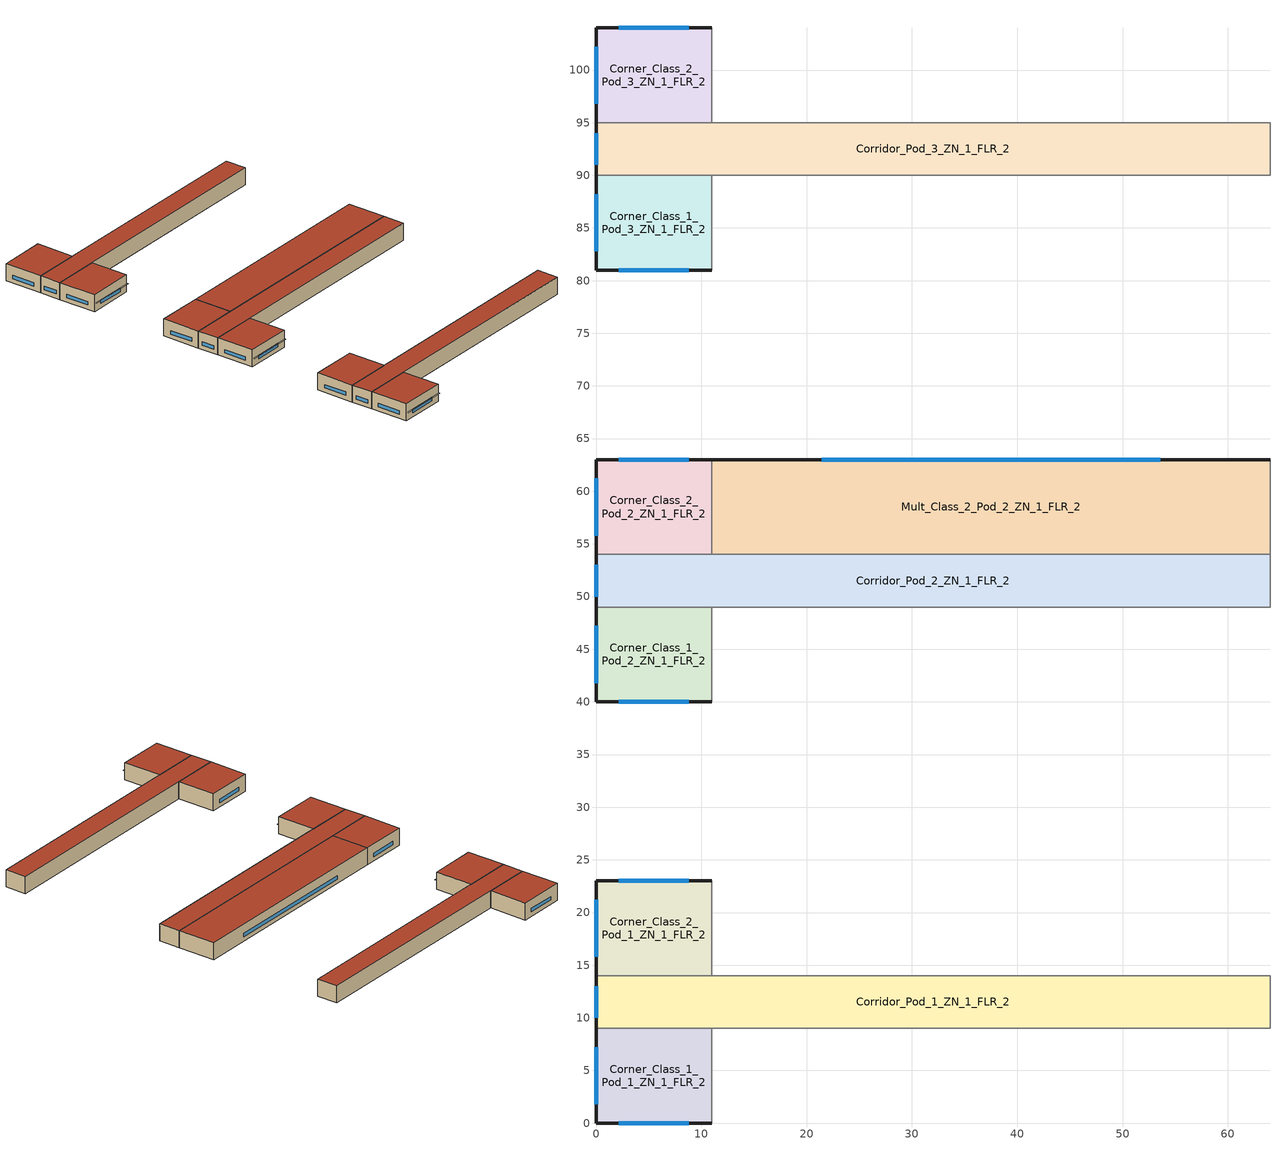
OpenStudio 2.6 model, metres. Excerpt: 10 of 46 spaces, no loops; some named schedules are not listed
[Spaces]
Corner_Class_2_Pod_3_ZN_1_FLR_2
 floor to Corner_Class_2_Pod_3_ZN_1_FLR_1: 11,104 11,95 0,95 0,104 z4
 wall outside (BTAP-Ext-Wall-Mass:U-0.21-:{ "cond"=>0.06}): 11,104 0,104 0,95 z4:8
 wall to Corridor_Pod_3_ZN_1_FLR_2: 0,95 11,95 z4:8
 wall to Mult_Class_2_Pod_3_ZN_1_FLR_2: 11,95 11,104 z4:8
 window (BTAP-Ext-DaylightDiffuser:U=0.190 SHGC=0.600-:{ "cond"=>0.7}): 8.83,104 2.17,104 / 0,102.22 0,96.78 z5.02:5.81
 roof outside (BTAP-Ext-Roof-Metal:U-0.138-:{ "cond"=>0.057}): 11,95 11,104 0,104 0,95 z8
Corridor_Pod_1_ZN_1_FLR_2
 floor to Corridor_Pod_1_ZN_1_FLR_1: 64,14 64,9 0,9 0,14 z4
 wall outside (BTAP-Ext-Wall-Mass:U-0.21-:{ "cond"=>0.06}): 0,14 0,9 z4:8
 wall to Corner_Class_1_Pod_1_ZN_1_FLR_2: 0,9 11,9 z4:8
 wall to Mult_Class_1_Pod_1_ZN_1_FLR_2: 11,9 64,9 z4:8
 wall to Corner_Class_2_Pod_1_ZN_1_FLR_2: 11,14 0,14 z4:8
 wall to Lobby_ZN_1_FLR_2: 64,9 64,14 z4:8
 wall to Mult_Class_2_Pod_1_ZN_1_FLR_2: 64,14 11,14 z4:8
 window (BTAP-Ext-DaylightDiffuser:U=0.190 SHGC=0.600-:{ "cond"=>0.7}): 0,13 0,10 z5.02:5.82
 roof outside (BTAP-Ext-Roof-Metal:U-0.138-:{ "cond"=>0.057}): 64,9 64,14 0,14 0,9 z8
Corner_Class_1_Pod_3_ZN_1_FLR_2
 floor to Corner_Class_1_Pod_3_ZN_1_FLR_1: 11,90 11,81 0,81 0,90 z4
 wall outside (BTAP-Ext-Wall-Mass:U-0.21-:{ "cond"=>0.06}): 0,90 0,81 11,81 z4:8
 wall to Mult_Class_1_Pod_3_ZN_1_FLR_2: 11,81 11,90 z4:8
 wall to Corridor_Pod_3_ZN_1_FLR_2: 11,90 0,90 z4:8
 window (BTAP-Ext-DaylightDiffuser:U=0.190 SHGC=0.600-:{ "cond"=>0.7}): 2.17,81 8.83,81 / 0,88.22 0,82.78 z5.02:5.81
 roof outside (BTAP-Ext-Roof-Metal:U-0.138-:{ "cond"=>0.057}): 11,81 11,90 0,90 0,81 z8
Corner_Class_2_Pod_1_ZN_1_FLR_2
 floor to Corner_Class_2_Pod_1_ZN_1_FLR_1: 11,23 11,14 0,14 0,23 z4
 wall outside (BTAP-Ext-Wall-Mass:U-0.21-:{ "cond"=>0.06}): 11,23 0,23 0,14 z4:8
 wall to Mult_Class_2_Pod_1_ZN_1_FLR_2: 11,14 11,23 z4:8
 window (BTAP-Ext-DaylightDiffuser:U=0.190 SHGC=0.600-:{ "cond"=>0.7}): 8.83,23 2.17,23 / 0,21.22 0,15.78 z5.02:5.81
 roof outside (BTAP-Ext-Roof-Metal:U-0.138-:{ "cond"=>0.057}): 11,14 11,23 0,23 0,14 z8
Mult_Class_2_Pod_2_ZN_1_FLR_2
 floor to Mult_Class_2_Pod_2_ZN_1_FLR_1: 64,63 64,54 11,54 11,63 z4
 wall outside (BTAP-Ext-Wall-Mass:U-0.21-:{ "cond"=>0.06}): 64,63 11,63 z4:8
 wall to Corridor_Pod_2_ZN_1_FLR_2: 11,54 64,54 z4:8
 wall to Main_Corridor_ZN_1_FLR_2: 64,54 64,63 z4:8
 wall to Corner_Class_2_Pod_2_ZN_1_FLR_2: 11,63 11,54 z4:8
 window (BTAP-Ext-DaylightDiffuser:U=0.190 SHGC=0.600-:{ "cond"=>0.7}): 53.59,63 21.41,63 z5.02:5.81
 roof outside (BTAP-Ext-Roof-Metal:U-0.138-:{ "cond"=>0.057}): 64,54 64,63 11,63 11,54 z8
Corner_Class_1_Pod_1_ZN_1_FLR_2
 floor to Corner_Class_1_Pod_1_ZN_1_FLR_1: 11,9 11,0 0,0 0,9 z4
 wall outside (BTAP-Ext-Wall-Mass:U-0.21-:{ "cond"=>0.06}): 0,9 0,0 11,0 z4:8
 wall to Mult_Class_1_Pod_1_ZN_1_FLR_2: 11,0 11,9 z4:8
 window (BTAP-Ext-DaylightDiffuser:U=0.190 SHGC=0.600-:{ "cond"=>0.7}): 2.17,0 8.83,0 / 0,7.22 0,1.78 z5.02:5.81
 roof outside (BTAP-Ext-Roof-Metal:U-0.138-:{ "cond"=>0.057}): 11,0 11,9 0,9 0,0 z8
Corridor_Pod_3_ZN_1_FLR_2
 floor to Corridor_Pod_3_ZN_1_FLR_1: 64,95 64,90 0,90 0,95 z4
 wall outside (BTAP-Ext-Wall-Mass:U-0.21-:{ "cond"=>0.06}): 0,95 0,90 z4:8
 wall to Mult_Class_2_Pod_3_ZN_1_FLR_2: 64,95 11,95 z4:8
 wall to Bathrooms_ZN_1_FLR_2: 64,90 64,95 z4:8
 wall to Mult_Class_1_Pod_3_ZN_1_FLR_2: 11,90 64,90 z4:8
 window (BTAP-Ext-DaylightDiffuser:U=0.190 SHGC=0.600-:{ "cond"=>0.7}): 0,94 0,91 z5.02:5.82
 roof outside (BTAP-Ext-Roof-Metal:U-0.138-:{ "cond"=>0.057}): 64,90 64,95 0,95 0,90 z8
Corner_Class_1_Pod_2_ZN_1_FLR_2
 floor to Corner_Class_1_Pod_2_ZN_1_FLR_1: 11,49 11,40 0,40 0,49 z4
 wall outside (BTAP-Ext-Wall-Mass:U-0.21-:{ "cond"=>0.06}): 0,49 0,40 11,40 z4:8
 wall to Corridor_Pod_2_ZN_1_FLR_2: 11,49 0,49 z4:8
 wall to Mult_Class_1_Pod_2_ZN_1_FLR_2: 11,40 11,49 z4:8
 window (BTAP-Ext-DaylightDiffuser:U=0.190 SHGC=0.600-:{ "cond"=>0.7}): 2.17,40 8.83,40 / 0,47.22 0,41.78 z5.02:5.81
 roof outside (BTAP-Ext-Roof-Metal:U-0.138-:{ "cond"=>0.057}): 11,40 11,49 0,49 0,40 z8
Corridor_Pod_2_ZN_1_FLR_2
 floor to Corridor_Pod_2_ZN_1_FLR_1: 64,54 64,49 0,49 0,54 z4
 wall outside (BTAP-Ext-Wall-Mass:U-0.21-:{ "cond"=>0.06}): 0,54 0,49 z4:8
 wall to Mult_Class_1_Pod_2_ZN_1_FLR_2: 11,49 64,49 z4:8
 wall to Main_Corridor_ZN_1_FLR_2: 64,49 64,54 z4:8
 wall to Corner_Class_2_Pod_2_ZN_1_FLR_2: 11,54 0,54 z4:8
 window (BTAP-Ext-DaylightDiffuser:U=0.190 SHGC=0.600-:{ "cond"=>0.7}): 0,53 0,50 z5.02:5.82
 roof outside (BTAP-Ext-Roof-Metal:U-0.138-:{ "cond"=>0.057}): 64,49 64,54 0,54 0,49 z8
Corner_Class_2_Pod_2_ZN_1_FLR_2
 floor to Corner_Class_2_Pod_2_ZN_1_FLR_1: 11,63 11,54 0,54 0,63 z4
 wall outside (BTAP-Ext-Wall-Mass:U-0.21-:{ "cond"=>0.06}): 11,63 0,63 0,54 z4:8
 window (BTAP-Ext-DaylightDiffuser:U=0.190 SHGC=0.600-:{ "cond"=>0.7}): 8.83,63 2.17,63 / 0,61.22 0,55.78 z5.02:5.81
 roof outside (BTAP-Ext-Roof-Metal:U-0.138-:{ "cond"=>0.057}): 11,54 11,63 0,63 0,54 z8
shading: 10.97,0 0.03,0 0.03,-0.46 10.97,-0.46 z6.07; 10.97,40 0.03,40 0.03,39.54 10.97,39.54 z6.07; 10.97,81 0.03,81 0.03,80.54 10.97,80.54 z6.07
[Site]
Edmonton Intl AP_AB_CAN: Latitude {deg}=53.31; Longitude {deg}=-113.579; Time Zone {hr}=-7; Elevation {m}=723.3; Terrain=City
[Building]
SecondarySchool-CAN_AB_Edmonton.Intl.AP.711230_CWEC2016.epw created: 2019-08-08 00:23:36 +0000: North Axis {deg}=0; Default Construction Set=BTAP-Mass at hdd = 5120.0; Standards Number of Stories=2; Standards Number of Above Ground Stories=2; Standards Building Type=NECB2017_SecondarySchool
[ClimateZones]
Climate Zone Institution Name 1=ASHRAE; Climate Zone Document Name 1=ANSI/ASHRAE Standard 169; Climate Zone Document Year 1=2006; Climate Zone Institution Name 2=CEC; Climate Zone Document Name 2=California Climate Zone Descriptions; Climate Zone Document Year 2=1995
[Site:WaterMainsTemperature]
Calculation Method=Correlation; Annual Average Outdoor Air Temperature {C}=2.68333; Maximum Difference In Monthly Average Outdoor Air Temperatures {deltaC}=28.8
[Site:GroundTemperature:BuildingSurface]
19.527, 19.502, 19.536, 19.598, 20.002, 21.64, 22.225, 22.375, 21.449, 20.121, 19.802, 19.633
[SizingPeriod:DesignDay] Barometric Pressure {Pa}=92932; Sky Clearness=0; Rain Indicator=0; Snow Indicator=0; Day of Month=21; Daylight Saving Time Indicator=0; Humidity Indicating Type=Wetbulb; Dry-Bulb Temperature Range Modifier Type=DefaultMultipliers
Name | Maximum Dry-Bulb Temperature {C} | Daily Dry-Bulb Temperature Range {deltaC} | Humidity Indicating Conditions at Maximum Dry-Bulb | Wind Speed {m/s} | Wind Direction {deg} | Month | Day Type | Solar Model Indicator | ASHRAE Taub | ASHRAE Taud
Edmonton Intl AP Ann Clg .4% Condns DB=>MWB | 27.8 | 12.5 | 17.9 | 3.8 | 150 | 7 | SummerDesignDay | ASHRAETau | 0.353 | 2.421
Edmonton Intl AP Ann Htg 99.6% Condns DB | -32.6 | 0 | -32.6 | 2.1 | 180 | 1 | WinterDesignDay | ASHRAEClearSky
[Material:NoMass] Roughness=Smooth; Thermal Absorptance=0.9; Solar Absorptance=0.7
Name | Thermal Resistance {m2-K/W} | Visible Absorptance
Typical Carpet Pad | 0.21648 | 0.8
Typical Insulation 1 | 5.91238 | 0.7
Typical Insulation 2 | 4.49096 | 0.7
Typical Insulation 3 | 7.24636 | 0.7
Typical Carpet Pad 2 | 1.25503 | 0.8
Typical Carpet Pad 3 | 3.45515 | 0.8
Typical Insulation 4 | 0.526298 | 0.7
Typical Insulation 5 | 0.526316 | 0.7
Typical Insulation 6 R-93.1 | 16.3957 | 0.7
Typical Insulation 6 R-99.97 | 17.6056 | 0.7
[Material]
Name | Roughness | Thickness {m} | Conductivity {W/m-K} | Density {kg/m3} | Specific Heat {J/kg-K} | Thermal Absorptance | Solar Absorptance | Visible Absorptance
100mm Normalweight concrete floor | MediumSmooth | 0.1016 | 2.31 | 2322 | 832
G01 13mm gypsum board | Smooth | 0.0127 | 0.16 | 800 | 1090 | 0.9 | 0.7 | 0.5
G05 25mm wood | MediumSmooth | 0.0254 | 0.15 | 608 | 1630 | 0.9 | 0.5 | 0.5
4 in. Normalweight Concrete Floor | MediumRough | 0.1016 | 2.31 | 2322 | 832 | 0.9 | 0.7 | 0.7
1IN Stucco; 1IN Stucco 1 | Smooth | 0.0253 | 0.6918 | 1858 | 837 | 0.9 | 0.7 | 0.92
8IN CONCRETE HW RefBldg; 8IN CONCRETE HW RefBldg 1 | Rough | 0.2032 | 1.311 | 2240 | 836.8 | 0.9 | 0.7 | 0.7
1/2IN Gypsum; 1/2IN Gypsum 1 | Smooth | 0.0127 | 0.16 | 784.9 | 830 | 0.9 | 0.4 | 0.4
Metal Roof Surface; F08 Metal surface; Metal Roof Surface 1 | Smooth | 0.0008 | 45.28 | 7824 | 500 | 0.9 | 0.7 | 0.7
6 in. Normalweight Concrete Floor | MediumRough | 0.1524 | 2.31 | 2322 | 832 | 0.9 | 0.7 | 0.7
[Construction]
BTAP-Int-Floor: 100mm Normalweight concrete floor, Typical Carpet Pad
BTAP-Int-Wall: G01 13mm gypsum board, G01 13mm gypsum board
BTAP-Int-Ceiling: Typical Carpet Pad, 100mm Normalweight concrete floor
BTAP-Ext-DaylightDiffuser: SimpleGlazing
BTAP-Int-Door: G05 25mm wood
BTAP-Ext-Floor-Mass:U-0.162: Typical Insulation 1, 4 in. Normalweight Concrete Floor, Typical Carpet Pad
BTAP-Ext-Wall-Mass:U-0.21: 1IN Stucco, 8IN CONCRETE HW RefBldg, Typical Insulation 2, 1/2IN Gypsum
BTAP-Ext-Roof-Metal:U-0.138: Metal Roof Surface, Typical Insulation 3
BTAP-Grnd-Floor-Mass:U-0.757: 6 in. Normalweight Concrete Floor, Typical Carpet Pad 2
BTAP-Grnd-Roof-Mass:U-0.284: 6 in. Normalweight Concrete Floor, Typical Carpet Pad 3
BTAP-Ext-Door:U-1.9000000000000001: F08 Metal surface, Typical Insulation 4
BTAP-Ext-OverHeadDoor:U-1.9000000000000001: Typical Insulation 5
BTAP-Ext-DaylightDiffuser:U=0.190 SHGC=0.600: SimpleGlazing:U=0.190 SHGC=0.600
BTAP-Ext-Wall-Mass:U-0.21-:{ "cond"=>0.06}: 1IN Stucco 1, 8IN CONCRETE HW RefBldg 1, Typical Insulation 6 R-93.1, 1/2IN Gypsum 1
BTAP-Ext-Roof-Metal:U-0.138-:{ "cond"=>0.057}: Metal Roof Surface 1, Typical Insulation 6 R-99.97
BTAP-Ext-DaylightDiffuser:U=0.190 SHGC=0.600-:{ "cond"=>0.7}: SimpleGlazing:U=0.190 SHGC=0.600 1 U-0.12
[DefaultConstructionSet]
BTAP-Mass at hdd = 5120.0: Default Exterior Surface Constructions=BTAP-Mass at hdd = 5120.0; Default Interior Surface Constructions=Default Surface Constructions 2; Default Ground Contact Surface Constructions=BTAP-Mass at hdd = 5120.0 1; Default Exterior SubSurface Constructions=BTAP-Mass at hdd = 5120.0; Default Interior SubSurface Constructions=Default Sub Surface Constructions 2; Interior Partition Construction=BTAP-Int-Door
[DefaultSurfaceConstructions]
Name | Floor Construction | Wall Construction | Roof Ceiling Construction
Default Surface Constructions 2 | BTAP-Int-Floor | BTAP-Int-Wall | BTAP-Int-Ceiling
BTAP-Mass at hdd = 5120.0 | BTAP-Ext-Floor-Mass:U-0.162 | BTAP-Ext-Wall-Mass:U-0.21 | BTAP-Ext-Roof-Metal:U-0.138
BTAP-Mass at hdd = 5120.0 1 | BTAP-Grnd-Floor-Mass:U-0.757 | BTAP-Grnd-Roof-Mass:U-0.284 | BTAP-Grnd-Roof-Mass:U-0.284
[DefaultSubSurfaceConstructions]
Name | Fixed Window Construction | Operable Window Construction | Door Construction | Glass Door Construction | Overhead Door Construction | Skylight Construction | Tubular Daylight Dome Construction | Tubular Daylight Diffuser Construction
Default Sub Surface Constructions 2 | BTAP-Ext-DaylightDiffuser | BTAP-Ext-DaylightDiffuser | BTAP-Int-Door
BTAP-Mass at hdd = 5120.0 | BTAP-Ext-DaylightDiffuser:U=0.190 SHGC=0.600 | BTAP-Ext-DaylightDiffuser:U=0.190 SHGC=0.600 | BTAP-Ext-Door:U-1.9000000000000001 | BTAP-Ext-DaylightDiffuser:U=0.190 SHGC=0.600 | BTAP-Ext-OverHeadDoor:U-1.9000000000000001 | BTAP-Ext-DaylightDiffuser:U=0.190 SHGC=0.600 | BTAP-Ext-DaylightDiffuser:U=0.190 SHGC=0.600 | BTAP-Ext-DaylightDiffuser:U=0.190 SHGC=0.600
[WindowMaterial:SimpleGlazingSystem] Solar Heat Gain Coefficient=0.6; Visible Transmittance=0.21
Name | U-Factor {W/m2-K}
SimpleGlazing | 2.2
SimpleGlazing:U=0.190 SHGC=0.600 | 1.9
SimpleGlazing:U=0.190 SHGC=0.600 1 U-0.12 | 0.7
[Space] Building Story=Building Story 2; Part of Total Floor Area=Yes
Name | Space Type | Thermal Zone
Corner_Class_2_Pod_3_ZN_1_FLR_2; Corner_Class_2_Pod_1_ZN_1_FLR_2; Corner_Class_2_Pod_2_ZN_1_FLR_2 | Space Function Classroom/Lecture hall/Training room other | ALL_ST=Classroom/Lecture hall/Training room other_FL=Building Story 2_SCH=D
Corridor_Pod_1_ZN_1_FLR_2; Corridor_Pod_2_ZN_1_FLR_2; Corridor_Pod_3_ZN_1_FLR_2 | Space Function Corridor/Transition area other-sch-D | WILD_ST=Corridor/Transition area other-sch-D_FL=Building Story 2_SCH=D 1
Corner_Class_1_Pod_3_ZN_1_FLR_2; Corner_Class_1_Pod_1_ZN_1_FLR_2; Corner_Class_1_Pod_2_ZN_1_FLR_2 | Space Function Classroom/Lecture hall/Training room other | ALL_ST=Classroom/Lecture hall/Training room other_FL=Building Story 2_SCH=D 3
Mult_Class_2_Pod_2_ZN_1_FLR_2 | Space Function Classroom/Lecture hall/Training room other | ALL_ST=Classroom/Lecture hall/Training room other_FL=Building Story 2_SCH=D 2
[BuildingStory]
Building Story 2: Nominal Z Coordinate {m}=4
[SpaceType] Standards Building Type=Space Function
Name | Default Schedule Set | Design Specification Outdoor Air Object | Standards Space Type
Space Function Classroom/Lecture hall/Training room other | Space Function Classroom/Lecture hall/Training room other Schedule Set | Space Function Classroom/Lecture hall/Training room other Ventilation | Classroom/Lecture hall/Training room other
Space Function Corridor/Transition area other-sch-D | Space Function Corridor/Transition area other-sch-D Schedule Set | Space Function Corridor/Transition area other-sch-D Ventilation | Corridor/Transition area other-sch-D
[People:Definition] Number of People Calculation Method=People/Area; Fraction Radiant=0.3
Name | People per Space Floor Area {person/m2}
Space Function Classroom/Lecture hall/Training room other People Definition | 0.133382
Space Function Corridor/Transition area other-sch-D People Definition | 0.0100036
[People] Work Efficiency Schedule=Work Efficiency Schedule; Clothing Insulation Schedule=Clothing Schedule; Air Velocity Schedule=Air Velocity Schedule; Multiplier=1
Name | People Definition | Space or SpaceType
Space Function Classroom/Lecture hall/Training room other People | Space Function Classroom/Lecture hall/Training room other People Definition | Space Function Classroom/Lecture hall/Training room other
Space Function Corridor/Transition area other-sch-D People | Space Function Corridor/Transition area other-sch-D People Definition | Space Function Corridor/Transition area other-sch-D
[Lights:Definition] Design Level Calculation Method=Watts/Area; Fraction Radiant=0.5; Fraction Visible=0.2
Name | Watts per Space Floor Area {W/m2}
Space Function Classroom/Lecture hall/Training room other Lights Definition-new - 85.0 percent reduction | 1.14
Space Function Corridor/Transition area other-sch-D Lights Definition-new - 85.0 percent reduction | 0.66
[Lights] Fraction Replaceable=1
Name | Lights Definition | Space or SpaceType
Space Function Classroom/Lecture hall/Training room other Lights 85.0 percent reduction | Space Function Classroom/Lecture hall/Training room other Lights Definition-new - 85.0 percent reduction | Space Function Classroom/Lecture hall/Training room other
Space Function Corridor/Transition area other-sch-D Lights 85.0 percent reduction | Space Function Corridor/Transition area other-sch-D Lights Definition-new - 85.0 percent reduction | Space Function Corridor/Transition area other-sch-D
[ElectricEquipment:Definition]
Space Function Classroom/Lecture hall/Training room other Elec Equip Definition - 50.0 percent reduction: Design Level Calculation Method=Watts/Area; Watts per Space Floor Area {W/m2}=2.50091; Fraction Radiant=0.5
[ElectricEquipment]
Space Function Classroom/Lecture hall/Training room other Elec Equip 50.0 percent reduction: Electric Equipment Definition=Space Function Classroom/Lecture hall/Training room other Elec Equip Definition - 50.0 percent reduction; Space or SpaceType=Space Function Classroom/Lecture hall/Training room other
[DesignSpecification:OutdoorAir] Outdoor Air Method=Sum; Outdoor Air Flow per Person {m3/s-person}=0; Outdoor Air Flow Rate {m3/s}=0; Outdoor Air Flow Air Changes per Hour {1/hr}=0
Name | Outdoor Air Flow per Floor Area {m3/s-m2}
Space Function Classroom/Lecture hall/Training room other Ventilation | 0.00278384
Space Function Corridor/Transition area other-sch-D Ventilation | 0.0003048
[DefaultScheduleSet] Number of People Schedule=NECB-D-Occupancy; People Activity Level Schedule=NECB-Activity; Electric Equipment Schedule=NECB-D-Electric-Equipment; Infiltration Schedule=Always On
Name | Lighting Schedule
Space Function Classroom/Lecture hall/Training room other Schedule Set | NECB-D-Occupancy-NECB-D-Lighting-0.5-0.0-0.67-Light Ruleset
Space Function Corridor/Transition area other-sch-D Schedule Set | NECB-D-Lighting
[ThermostatSetpoint:DualSetpoint] Heating Setpoint Temperature Schedule=NECB-D-Thermostat Setpoint-Heating; Cooling Setpoint Temperature Schedule=NECB-D-Thermostat Setpoint-Cooling
Space Function Classroom/Lecture hall/Training room other Thermostat 50; Space Function Classroom/Lecture hall/Training room other Thermostat 52; Space Function Classroom/Lecture hall/Training room other Thermostat 55; Space Function Corridor/Transition area other-sch-D Thermostat 20
[SpaceInfiltration:DesignFlowRate] Schedule=Always On Discrete; Design Flow Rate Calculation Method=Flow/ExteriorArea; Flow per Exterior Surface Area {m3/s-m2}=3.4544e-05; Constant Term Coefficient=0; Temperature Term Coefficient=0; Velocity Term Coefficient=0.224; Velocity Squared Term Coefficient=0
Name | Space or SpaceType
Corner_Class_1_Pod_1_ZN_1_FLR_2 Infiltration | Corner_Class_1_Pod_1_ZN_1_FLR_2
Corner_Class_1_Pod_2_ZN_1_FLR_2 Infiltration | Corner_Class_1_Pod_2_ZN_1_FLR_2
Corner_Class_1_Pod_3_ZN_1_FLR_2 Infiltration | Corner_Class_1_Pod_3_ZN_1_FLR_2
Corner_Class_2_Pod_1_ZN_1_FLR_2 Infiltration | Corner_Class_2_Pod_1_ZN_1_FLR_2
Corner_Class_2_Pod_2_ZN_1_FLR_2 Infiltration | Corner_Class_2_Pod_2_ZN_1_FLR_2
Corner_Class_2_Pod_3_ZN_1_FLR_2 Infiltration | Corner_Class_2_Pod_3_ZN_1_FLR_2
Corridor_Pod_1_ZN_1_FLR_2 Infiltration | Corridor_Pod_1_ZN_1_FLR_2
Corridor_Pod_2_ZN_1_FLR_2 Infiltration | Corridor_Pod_2_ZN_1_FLR_2
Corridor_Pod_3_ZN_1_FLR_2 Infiltration | Corridor_Pod_3_ZN_1_FLR_2
Mult_Class_2_Pod_2_ZN_1_FLR_2 Infiltration | Mult_Class_2_Pod_2_ZN_1_FLR_2
[ThermalZone] Use Ideal Air Loads=No
Name | Thermostat
ALL_ST=Classroom/Lecture hall/Training room other_FL=Building Story 2_SCH=D | Space Function Classroom/Lecture hall/Training room other Thermostat 50
ALL_ST=Classroom/Lecture hall/Training room other_FL=Building Story 2_SCH=D 2 | Space Function Classroom/Lecture hall/Training room other Thermostat 52
ALL_ST=Classroom/Lecture hall/Training room other_FL=Building Story 2_SCH=D 3 | Space Function Classroom/Lecture hall/Training room other Thermostat 55
WILD_ST=Corridor/Transition area other-sch-D_FL=Building Story 2_SCH=D 1 | Space Function Corridor/Transition area other-sch-D Thermostat 20
[AvailabilityManager:NightCycle] Control Type=CycleOnAny; Thermostat Tolerance {deltaC}=1; Cycling Run Time {s}=3600
Availability Manager Night Cycle 1; Availability Manager Night Cycle 2; Availability Manager Night Cycle 3; Availability Manager Night Cycle 4; Availability Manager Night Cycle 5; Availability Manager Night Cycle 6; Availability Manager Night Cycle 7; Availability Manager Night Cycle 8; Availability Manager Night Cycle 9; Availability Manager Night Cycle 10; Availability Manager Night Cycle 11; Availability Manager Night Cycle 12; Availability Manager Night Cycle 13; Availability Manager Night Cycle 14; Availability Manager Night Cycle 15; Availability Manager Night Cycle 16; Availability Manager Night Cycle 17; Availability Manager Night Cycle 18; Availability Manager Night Cycle 19; Availability Manager Night Cycle 20
[Schedule:Ruleset]
NECB-Activity: Default Day Schedule=NECB-Activity Default; Summer Design Day Schedule=NECB-Activity Summer Design Day; Winter Design Day Schedule=NECB-Activity Winter Design Day
NECB-D-Occupancy: Default Day Schedule=NECB-D-Occupancy Default
NECB-D-Occupancy-NECB-D-Lighting-0.5-0.0-0.67-Light Ruleset: Default Day Schedule=NECB-D-Occupancy-NECB-D-Lighting-0.5-0.0-0.67-Light Default
NECB-D-Electric-Equipment: Default Day Schedule=NECB-D-Electric-Equipment Default
NECB-D-Thermostat Setpoint-Heating: Default Day Schedule=NECB-D-Thermostat Setpoint-Heating Default
NECB-D-Thermostat Setpoint-Cooling: Default Day Schedule=NECB-D-Thermostat Setpoint-Cooling Default
[Schedule:Constant]
Always On Discrete: Value=1
